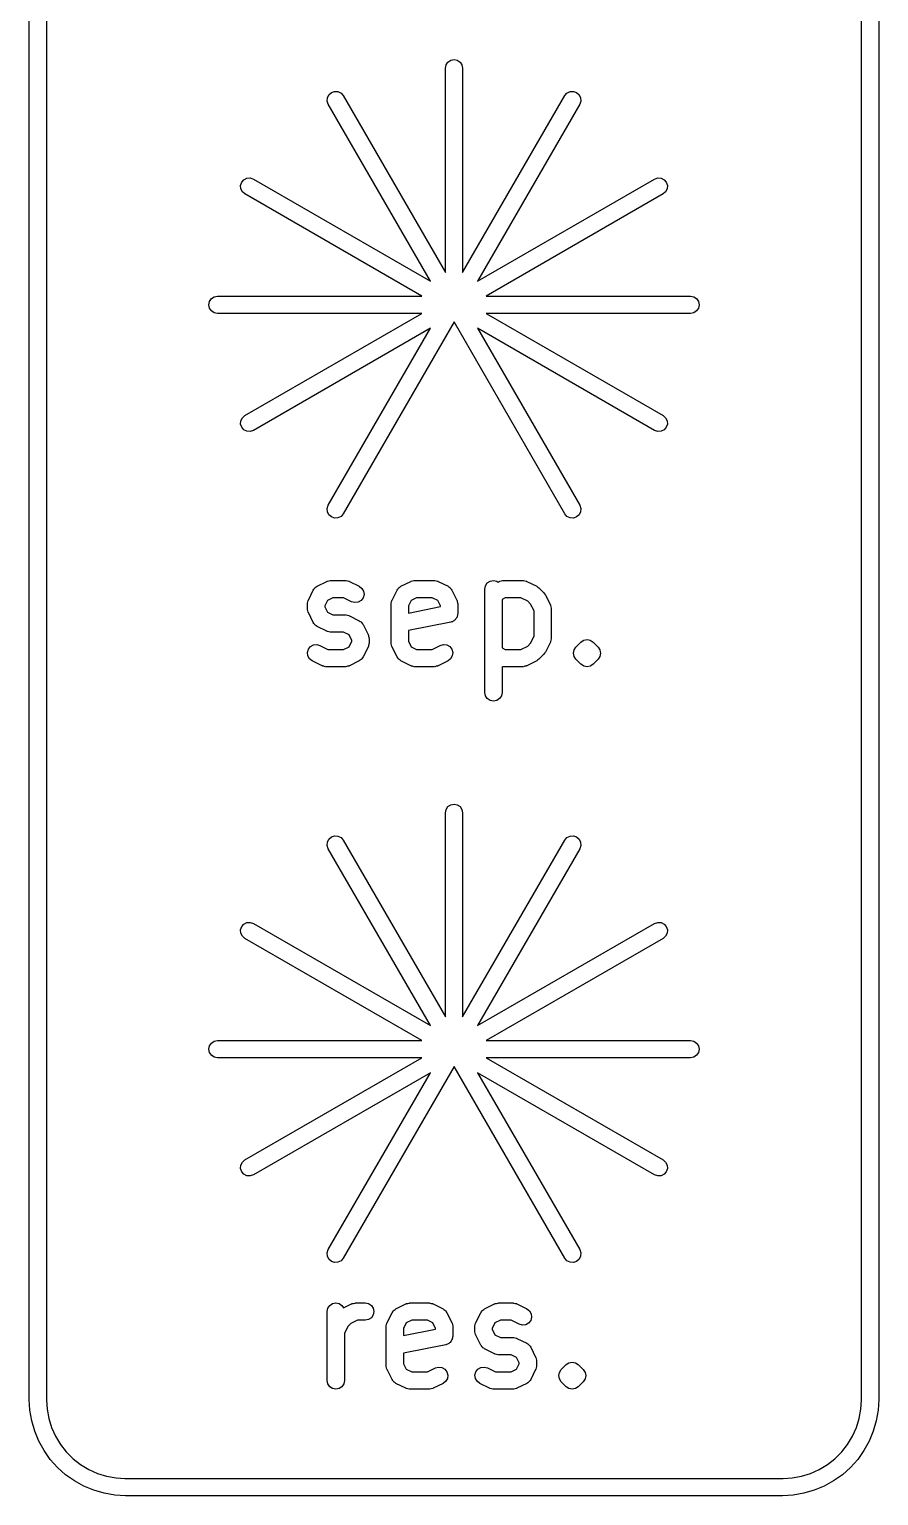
# Model space of a CAD drawing. Extents: x 78 to 213, y -137 to -49.
# Drawn here: x 78.49 to 103.12, y -129.79 to -87.26 of the extents above; entities that cross this region are included whole.
import ezdxf

# ---------------------------------------------------------------- set-up
doc = ezdxf.new("R2010")
doc.units = 0
doc.layers.add('BLACK', color=7, linetype='CONTINUOUS')

msp = doc.modelspace()

# ---------------------------------------------------------------- linework, layer by layer
at = {"layer": 'BLACK', "linetype": 'CONTINUOUS'}
for p, q in [((78.49, -127), (78.49, -66.04)), ((78.99, -66.04), (78.99, -127)), ((102.62, -127), (102.62, -66.04)), ((103.12, -66.04), (103.12, -127)), ((90.555, -88.392), (90.574, -88.2963)), ((90.555, -94.317), (90.555, -88.392)), ((90.574, -88.2963), (90.6282, -88.2152)), ((90.6282, -88.2152), (90.7093, -88.161)), ((90.7093, -88.161), (90.805, -88.142)), ((90.805, -88.142), (90.9007, -88.161)), ((90.9007, -88.161), (90.9818, -88.2152)), ((90.9818, -88.2152), (91.036, -88.2963)), ((91.036, -88.2963), (91.055, -88.392)), ((91.055, -88.392), (91.055, -94.317)), ((87.1281, -89.3434), (87.1345, -89.2461)), ((87.1345, -89.2461), (87.1777, -89.1586)), ((87.1777, -89.1586), (87.251, -89.0943)), ((87.251, -89.0943), (87.3434, -89.0629)), ((87.3434, -89.0629), (87.4407, -89.0693)), ((87.4407, -89.0693), (87.5282, -89.1125)), ((87.5282, -89.1125), (87.5925, -89.1858)), ((87.5925, -89.1858), (90.555, -94.317)), ((91.055, -94.317), (94.0175, -89.1858)), ((94.0175, -89.1858), (94.0818, -89.1125)), ((94.0818, -89.1125), (94.1693, -89.0693)), ((94.1693, -89.0693), (94.2666, -89.0629)), ((94.2666, -89.0629), (94.359, -89.0943)), ((94.359, -89.0943), (94.4323, -89.1586)), ((94.4323, -89.1586), (94.4755, -89.2461)), ((94.4755, -89.2461), (94.4819, -89.3434)), ((87.1595, -89.4358), (87.1281, -89.3434)), ((90.122, -94.567), (87.1595, -89.4358)), ((94.4505, -89.4358), (91.488, -94.567)), ((94.4819, -89.3434), (94.4505, -89.4358)), ((84.6179, -91.7884), (84.6493, -91.696)), ((84.6243, -91.8857), (84.6179, -91.7884)), ((84.6493, -91.696), (84.7136, -91.6227)), ((84.7136, -91.6227), (84.8011, -91.5795)), ((84.8011, -91.5795), (84.8984, -91.5731)), ((84.8984, -91.5731), (84.9908, -91.6045)), ((84.9908, -91.6045), (90.122, -94.567)), ((91.488, -94.567), (96.6192, -91.6045)), ((96.6192, -91.6045), (96.7116, -91.5731)), ((96.7116, -91.5731), (96.8089, -91.5795)), ((96.8089, -91.5795), (96.8964, -91.6227)), ((96.8964, -91.6227), (96.9607, -91.696)), ((96.9607, -91.696), (96.9921, -91.7884)), ((96.9921, -91.7884), (96.9857, -91.8857)), ((84.6675, -91.9732), (84.6243, -91.8857)), ((84.7408, -92.0375), (84.6675, -91.9732)), ((89.872, -95), (84.7408, -92.0375)), ((96.8692, -92.0375), (91.738, -95)), ((96.9425, -91.9732), (96.8692, -92.0375)), ((96.9857, -91.8857), (96.9425, -91.9732)), ((83.697, -95.25), (83.716, -95.1543)), ((83.716, -95.3457), (83.697, -95.25)), ((83.716, -95.1543), (83.7702, -95.0732)), ((83.7702, -95.0732), (83.8513, -95.019)), ((83.8513, -95.019), (83.947, -95)), ((83.947, -95), (89.872, -95)), ((91.738, -95), (97.663, -95)), ((97.663, -95), (97.7587, -95.019)), ((97.7587, -95.019), (97.8398, -95.0732)), ((97.8398, -95.0732), (97.894, -95.1543)), ((97.894, -95.1543), (97.913, -95.25)), ((97.913, -95.25), (97.894, -95.3457)), ((83.7702, -95.4268), (83.716, -95.3457)), ((83.8513, -95.481), (83.7702, -95.4268)), ((83.947, -95.5), (83.8513, -95.481)), ((89.872, -95.5), (83.947, -95.5)), ((84.7408, -98.4625), (89.872, -95.5)), ((97.663, -95.5), (91.738, -95.5)), ((91.738, -95.5), (96.8692, -98.4625)), ((97.7587, -95.481), (97.663, -95.5)), ((97.8398, -95.4268), (97.7587, -95.481)), ((97.894, -95.3457), (97.8398, -95.4268)), ((90.122, -95.933), (84.9908, -98.8955)), ((87.1595, -101.064), (90.122, -95.933)), ((90.805, -95.75), (87.5925, -101.314)), ((94.0175, -101.314), (90.805, -95.75)), ((96.6192, -98.8955), (91.488, -95.933)), ((91.488, -95.933), (94.4505, -101.064)), ((84.6179, -98.7116), (84.6243, -98.6143)), ((84.6243, -98.6143), (84.6675, -98.5268)), ((84.6675, -98.5268), (84.7408, -98.4625)), ((96.8692, -98.4625), (96.9425, -98.5268)), ((96.9425, -98.5268), (96.9857, -98.6143)), ((96.9857, -98.6143), (96.9921, -98.7116)), ((84.6493, -98.804), (84.6179, -98.7116)), ((84.7136, -98.8773), (84.6493, -98.804)), ((84.8011, -98.9205), (84.7136, -98.8773)), ((84.8984, -98.9269), (84.8011, -98.9205)), ((84.9908, -98.8955), (84.8984, -98.9269)), ((96.7116, -98.9269), (96.6192, -98.8955)), ((96.8089, -98.9205), (96.7116, -98.9269)), ((96.8964, -98.8773), (96.8089, -98.9205)), ((96.9607, -98.804), (96.8964, -98.8773)), ((96.9921, -98.7116), (96.9607, -98.804)), ((87.1281, -101.157), (87.1595, -101.064)), ((87.1345, -101.254), (87.1281, -101.157)), ((94.4505, -101.064), (94.4819, -101.157)), ((94.4819, -101.157), (94.4755, -101.254)), ((87.1777, -101.341), (87.1345, -101.254)), ((87.251, -101.406), (87.1777, -101.341)), ((87.3434, -101.437), (87.251, -101.406)), ((87.4407, -101.431), (87.3434, -101.437)), ((87.5282, -101.388), (87.4407, -101.431)), ((87.5925, -101.314), (87.5282, -101.388)), ((94.0818, -101.388), (94.0175, -101.314)), ((94.1693, -101.431), (94.0818, -101.388)), ((94.2666, -101.437), (94.1693, -101.431)), ((94.359, -101.406), (94.2666, -101.437)), ((94.4323, -101.341), (94.359, -101.406)), ((94.4755, -101.254), (94.4323, -101.341)), ((86.8361, -103.416), (87.1218, -103.274)), ((87.1218, -103.274), (87.1304, -103.271)), ((87.1304, -103.271), (87.1379, -103.266)), ((87.1379, -103.266), (87.1772, -103.258)), ((87.1772, -103.258), (87.2158, -103.248)), ((87.2158, -103.248), (87.2248, -103.249)), ((87.2248, -103.249), (87.2336, -103.247)), ((87.2336, -103.247), (87.6621, -103.247)), ((87.6621, -103.247), (87.671, -103.249)), ((87.671, -103.249), (87.6799, -103.248)), ((87.6799, -103.248), (87.7185, -103.258)), ((87.7185, -103.258), (87.7578, -103.266)), ((87.7578, -103.266), (87.7653, -103.271)), ((87.7653, -103.271), (87.7739, -103.274)), ((87.7739, -103.274), (88.0597, -103.416)), ((89.2646, -103.416), (89.5503, -103.274)), ((89.5503, -103.274), (89.559, -103.271)), ((89.559, -103.271), (89.5665, -103.266)), ((89.5665, -103.266), (89.6058, -103.258)), ((89.6058, -103.258), (89.6444, -103.248)), ((89.6444, -103.248), (89.6533, -103.249)), ((89.6533, -103.249), (89.6621, -103.247)), ((89.6621, -103.247), (90.2336, -103.247)), ((90.2336, -103.247), (90.2424, -103.249)), ((90.2424, -103.249), (90.2513, -103.248)), ((90.2513, -103.248), (90.2899, -103.258)), ((90.2899, -103.258), (90.3292, -103.266)), ((90.3292, -103.266), (90.3367, -103.271)), ((90.3367, -103.271), (90.3454, -103.274)), ((90.3454, -103.274), (90.6311, -103.416)), ((91.7169, -103.401), (91.7711, -103.32)), ((91.7711, -103.32), (91.8522, -103.266)), ((91.8522, -103.266), (91.9479, -103.247)), ((91.9479, -103.247), (92.0435, -103.266)), ((92.0435, -103.266), (92.0833, -103.293)), ((92.0833, -103.293), (92.1218, -103.274)), ((92.1218, -103.274), (92.1304, -103.271)), ((92.1304, -103.271), (92.1379, -103.266)), ((92.1379, -103.266), (92.1772, -103.258)), ((92.1772, -103.258), (92.2158, -103.248)), ((92.2158, -103.248), (92.2248, -103.249)), ((92.2248, -103.249), (92.2336, -103.247)), ((92.2336, -103.247), (92.805, -103.247)), ((92.805, -103.247), (92.8138, -103.249)), ((92.8138, -103.249), (92.8227, -103.248)), ((92.8227, -103.248), (92.8614, -103.258)), ((92.8614, -103.258), (92.9007, -103.266)), ((92.9007, -103.266), (92.9081, -103.271)), ((92.9081, -103.271), (92.9168, -103.274)), ((92.9168, -103.274), (93.2025, -103.416)), ((86.5814, -103.814), (86.7242, -103.528)), ((86.7242, -103.528), (86.7435, -103.503)), ((86.7435, -103.503), (86.759, -103.476)), ((86.759, -103.476), (86.7731, -103.465)), ((86.7731, -103.465), (86.7841, -103.451)), ((86.7841, -103.451), (86.8113, -103.436)), ((86.8113, -103.436), (86.8361, -103.416)), ((87.2926, -103.747), (87.1342, -103.826)), ((87.6031, -103.747), (87.2926, -103.747)), ((87.8361, -103.864), (87.6031, -103.747)), ((88.0597, -103.416), (88.1367, -103.476)), ((88.1715, -103.752), (88.1117, -103.829)), ((88.1367, -103.476), (88.185, -103.561)), ((88.1972, -103.658), (88.1715, -103.752)), ((88.185, -103.561), (88.1972, -103.658)), ((89.01, -103.814), (89.1528, -103.528)), ((89.1528, -103.528), (89.172, -103.503)), ((89.172, -103.503), (89.1876, -103.476)), ((89.1876, -103.476), (89.2017, -103.465)), ((89.2017, -103.465), (89.2126, -103.451)), ((89.2126, -103.451), (89.2399, -103.436)), ((89.2399, -103.436), (89.2646, -103.416)), ((89.7212, -103.747), (89.5628, -103.826)), ((90.1746, -103.747), (89.7212, -103.747)), ((90.3329, -103.826), (90.1746, -103.747)), ((90.6311, -103.416), (90.6559, -103.436)), ((90.6559, -103.436), (90.6831, -103.451)), ((90.6831, -103.451), (90.694, -103.465)), ((90.694, -103.465), (90.7081, -103.476)), ((90.7081, -103.476), (90.7237, -103.503)), ((90.7237, -103.503), (90.7429, -103.528)), ((90.7429, -103.528), (90.8857, -103.814)), ((91.6979, -103.497), (91.7169, -103.401)), ((91.6979, -106.497), (91.6979, -103.497)), ((92.2926, -103.747), (92.1979, -103.795)), ((92.746, -103.747), (92.2926, -103.747)), ((92.9426, -103.845), (92.746, -103.747)), ((93.2025, -103.416), (93.2342, -103.441)), ((93.2342, -103.441), (93.2675, -103.463)), ((93.2675, -103.463), (93.4103, -103.606)), ((93.4103, -103.606), (93.4326, -103.639)), ((93.4326, -103.639), (93.4572, -103.671)), ((93.4572, -103.671), (93.6, -103.957)), ((86.555, -103.926), (86.5568, -103.917)), ((86.555, -104.069), (86.555, -103.926)), ((86.5568, -104.077), (86.555, -104.069)), ((86.5556, -103.908), (86.5662, -103.869)), ((86.5568, -103.917), (86.5556, -103.908)), ((86.5556, -104.086), (86.5568, -104.077)), ((86.5662, -104.125), (86.5556, -104.086)), ((86.5662, -103.869), (86.574, -103.83)), ((86.574, -104.164), (86.5662, -104.125)), ((86.574, -103.83), (86.579, -103.823)), ((86.579, -104.172), (86.574, -104.164)), ((86.579, -103.823), (86.5814, -103.814)), ((86.5814, -104.18), (86.579, -104.172)), ((86.7242, -104.466), (86.5814, -104.18)), ((87.1342, -103.826), (87.055, -103.985)), ((87.055, -103.985), (87.055, -104.01)), ((87.055, -104.01), (87.1342, -104.168)), ((87.1342, -104.168), (87.2926, -104.247)), ((87.9301, -103.889), (87.8361, -103.864)), ((88.0269, -103.877), (87.9301, -103.889)), ((88.1117, -103.829), (88.0269, -103.877)), ((88.9836, -103.926), (88.9853, -103.917)), ((88.9836, -105.069), (88.9836, -103.926)), ((88.9842, -103.908), (88.9948, -103.869)), ((88.9853, -103.917), (88.9842, -103.908)), ((88.9948, -103.869), (89.0026, -103.83)), ((89.0026, -103.83), (89.0076, -103.823)), ((89.0076, -103.823), (89.01, -103.814)), ((89.5628, -103.826), (89.4836, -103.985)), ((89.4836, -103.985), (89.4836, -104.192)), ((89.4836, -104.192), (90.4121, -104.006)), ((90.4121, -103.985), (90.3329, -103.826)), ((90.4121, -104.006), (90.4121, -103.985)), ((90.8857, -103.814), (90.8881, -103.823)), ((90.8881, -103.823), (90.8931, -103.83)), ((90.8931, -103.83), (90.9009, -103.869)), ((90.9009, -103.869), (90.9115, -103.908)), ((90.9115, -103.908), (90.9104, -103.917)), ((90.9104, -103.917), (90.9121, -103.926)), ((90.9121, -103.926), (90.9121, -104.211)), ((92.1979, -103.795), (92.1979, -105.2)), ((93.0281, -103.931), (92.9426, -103.845)), ((93.1264, -104.128), (93.0281, -103.931)), ((93.1264, -104.867), (93.1264, -104.128)), ((93.6, -103.957), (93.6024, -103.965)), ((93.6024, -103.965), (93.6074, -103.973)), ((93.6074, -103.973), (93.6152, -104.012)), ((93.6152, -104.012), (93.6258, -104.051)), ((93.6258, -104.051), (93.6247, -104.06)), ((93.6247, -104.06), (93.6264, -104.069)), ((93.6264, -104.069), (93.6264, -104.926)), ((86.7435, -104.491), (86.7242, -104.466)), ((86.759, -104.518), (86.7435, -104.491)), ((86.7731, -104.529), (86.759, -104.518)), ((86.7841, -104.543), (86.7731, -104.529)), ((86.8113, -104.559), (86.7841, -104.543)), ((86.8361, -104.578), (86.8113, -104.559)), ((87.1218, -104.721), (86.8361, -104.578)), ((87.2926, -104.247), (87.6621, -104.247)), ((87.6621, -104.247), (87.671, -104.249)), ((87.671, -104.249), (87.6799, -104.248)), ((87.6799, -104.248), (87.7185, -104.258)), ((87.7185, -104.258), (87.7578, -104.266)), ((87.7578, -104.266), (87.7653, -104.271)), ((87.7653, -104.271), (87.7739, -104.274)), ((87.7739, -104.274), (88.0597, -104.416)), ((88.0597, -104.416), (88.0844, -104.436)), ((88.0844, -104.436), (88.1117, -104.451)), ((88.1117, -104.451), (88.1226, -104.465)), ((88.1226, -104.465), (88.1367, -104.476)), ((88.1367, -104.476), (88.1522, -104.503)), ((88.1522, -104.503), (88.1715, -104.528)), ((88.1715, -104.528), (88.3143, -104.814)), ((90.7112, -104.457), (89.4836, -104.702)), ((90.7338, -104.447), (90.7112, -104.457)), ((90.7578, -104.442), (90.7338, -104.447)), ((90.7784, -104.429), (90.7578, -104.442)), ((90.8013, -104.419), (90.7784, -104.429)), ((90.8186, -104.402), (90.8013, -104.419)), ((90.8389, -104.388), (90.8186, -104.402)), ((90.8527, -104.368), (90.8389, -104.388)), ((90.8702, -104.35), (90.8527, -104.368)), ((90.8795, -104.327), (90.8702, -104.35)), ((90.8931, -104.307), (90.8795, -104.327)), ((90.8979, -104.283), (90.8931, -104.307)), ((90.9074, -104.26), (90.8979, -104.283)), ((90.9121, -104.211), (90.9074, -104.235)), ((90.9074, -104.235), (90.9074, -104.26)), ((87.1304, -104.723), (87.1218, -104.721)), ((87.1379, -104.728), (87.1304, -104.723)), ((87.1772, -104.736), (87.1379, -104.728)), ((87.2158, -104.747), (87.1772, -104.736)), ((87.2248, -104.745), (87.2158, -104.747)), ((87.2336, -104.747), (87.2248, -104.745)), ((87.6031, -104.747), (87.2336, -104.747)), ((87.7615, -104.826), (87.6031, -104.747)), ((87.8407, -104.985), (87.7615, -104.826)), ((87.7615, -105.168), (87.8407, -105.01)), ((87.8407, -105.01), (87.8407, -104.985)), ((88.3143, -104.814), (88.3167, -104.823)), ((88.3167, -104.823), (88.3217, -104.83)), ((88.3217, -104.83), (88.3295, -104.869)), ((88.3295, -104.869), (88.3401, -104.908)), ((88.3401, -104.908), (88.339, -104.917)), ((88.339, -104.917), (88.3407, -104.926)), ((88.3407, -104.926), (88.3407, -105.069)), ((89.4836, -104.702), (89.4836, -105.01)), ((89.4836, -105.01), (89.5628, -105.168)), ((93.0281, -105.063), (93.1264, -104.867)), ((93.6, -105.038), (93.4572, -105.323)), ((93.6024, -105.029), (93.6, -105.038)), ((93.6074, -105.021), (93.6024, -105.029)), ((93.6152, -104.982), (93.6074, -105.021)), ((93.6258, -104.943), (93.6152, -104.982)), ((93.6264, -104.926), (93.6247, -104.935)), ((93.6247, -104.935), (93.6258, -104.943)), ((94.3425, -105.178), (94.4854, -105.035)), ((94.4854, -105.035), (94.5529, -104.99)), ((94.4854, -105.035), (94.4854, -105.035)), ((94.5529, -104.99), (94.5665, -104.98)), ((94.5665, -104.98), (94.6621, -104.961)), ((94.6621, -104.961), (94.6621, -104.961)), ((94.6621, -104.961), (94.7578, -104.98)), ((94.7578, -104.98), (94.8389, -105.035)), ((94.8389, -105.035), (94.8389, -105.035)), ((94.8389, -105.035), (94.9818, -105.178)), ((86.5556, -105.337), (86.5814, -105.242)), ((86.5678, -105.433), (86.5556, -105.337)), ((86.6161, -105.518), (86.5678, -105.433)), ((86.5814, -105.242), (86.6412, -105.165)), ((86.6412, -105.165), (86.7259, -105.117)), ((86.7259, -105.117), (86.8227, -105.105)), ((86.8227, -105.105), (86.9168, -105.131)), ((86.9168, -105.131), (87.1497, -105.247)), ((87.1497, -105.247), (87.6031, -105.247)), ((87.6031, -105.247), (87.7615, -105.168)), ((88.1715, -105.466), (88.1522, -105.491)), ((88.3143, -105.18), (88.1715, -105.466)), ((88.3167, -105.172), (88.3143, -105.18)), ((88.3217, -105.164), (88.3167, -105.172)), ((88.3295, -105.125), (88.3217, -105.164)), ((88.3401, -105.086), (88.3295, -105.125)), ((88.3407, -105.069), (88.339, -105.077)), ((88.339, -105.077), (88.3401, -105.086)), ((88.9853, -105.077), (88.9836, -105.069)), ((88.9842, -105.086), (88.9853, -105.077)), ((88.9948, -105.125), (88.9842, -105.086)), ((89.0026, -105.164), (88.9948, -105.125)), ((89.0076, -105.172), (89.0026, -105.164)), ((89.01, -105.18), (89.0076, -105.172)), ((89.1528, -105.466), (89.01, -105.18)), ((89.172, -105.491), (89.1528, -105.466)), ((89.5628, -105.168), (89.7212, -105.247)), ((89.7212, -105.247), (90.1746, -105.247)), ((90.1746, -105.247), (90.4075, -105.131)), ((90.4075, -105.131), (90.5016, -105.105)), ((90.5016, -105.105), (90.5983, -105.117)), ((90.5983, -105.117), (90.6831, -105.165)), ((90.6831, -105.165), (90.7429, -105.242)), ((90.7565, -105.433), (90.7081, -105.518)), ((90.7429, -105.242), (90.7687, -105.337)), ((90.7687, -105.337), (90.7565, -105.433)), ((92.1979, -105.2), (92.2926, -105.247)), ((92.2926, -105.247), (92.746, -105.247)), ((92.746, -105.247), (92.9426, -105.149)), ((92.9426, -105.149), (93.0281, -105.063)), ((93.4103, -105.388), (93.2675, -105.531)), ((93.4326, -105.355), (93.4103, -105.388)), ((93.4572, -105.323), (93.4326, -105.355)), ((94.2693, -105.354), (94.2883, -105.259)), ((94.2883, -105.45), (94.2693, -105.354)), ((94.2883, -105.259), (94.3425, -105.178)), ((94.3425, -105.531), (94.2883, -105.45)), ((94.9818, -105.178), (95.036, -105.259)), ((95.036, -105.45), (94.9818, -105.531)), ((95.036, -105.259), (95.0479, -105.319)), ((95.055, -105.354), (95.036, -105.45)), ((95.0479, -105.319), (95.055, -105.354)), ((86.6932, -105.578), (86.6161, -105.518)), ((86.9789, -105.721), (86.6932, -105.578)), ((86.9876, -105.723), (86.9789, -105.721)), ((86.995, -105.728), (86.9876, -105.723)), ((87.0343, -105.736), (86.995, -105.728)), ((87.073, -105.747), (87.0343, -105.736)), ((87.0819, -105.745), (87.073, -105.747)), ((87.0907, -105.747), (87.0819, -105.745)), ((87.6621, -105.747), (87.0907, -105.747)), ((87.671, -105.745), (87.6621, -105.747)), ((87.6799, -105.747), (87.671, -105.745)), ((87.7185, -105.736), (87.6799, -105.747)), ((87.7578, -105.728), (87.7185, -105.736)), ((87.7653, -105.723), (87.7578, -105.728)), ((87.7739, -105.721), (87.7653, -105.723)), ((88.0597, -105.578), (87.7739, -105.721)), ((88.0844, -105.559), (88.0597, -105.578)), ((88.1117, -105.543), (88.0844, -105.559)), ((88.1226, -105.529), (88.1117, -105.543)), ((88.1367, -105.518), (88.1226, -105.529)), ((88.1522, -105.491), (88.1367, -105.518)), ((89.1876, -105.518), (89.172, -105.491)), ((89.2017, -105.529), (89.1876, -105.518)), ((89.2126, -105.543), (89.2017, -105.529)), ((89.2399, -105.559), (89.2126, -105.543)), ((89.2646, -105.578), (89.2399, -105.559)), ((89.5503, -105.721), (89.2646, -105.578)), ((89.559, -105.723), (89.5503, -105.721)), ((89.5665, -105.728), (89.559, -105.723)), ((89.6058, -105.736), (89.5665, -105.728)), ((89.6444, -105.747), (89.6058, -105.736)), ((89.6533, -105.745), (89.6444, -105.747)), ((89.6621, -105.747), (89.6533, -105.745)), ((90.2336, -105.747), (89.6621, -105.747)), ((90.2424, -105.745), (90.2336, -105.747)), ((90.2513, -105.747), (90.2424, -105.745)), ((90.2899, -105.736), (90.2513, -105.747)), ((90.3292, -105.728), (90.2899, -105.736)), ((90.3367, -105.723), (90.3292, -105.728)), ((90.3454, -105.721), (90.3367, -105.723)), ((90.6311, -105.578), (90.3454, -105.721)), ((90.7081, -105.518), (90.6311, -105.578)), ((92.2158, -105.747), (92.1979, -105.742)), ((92.1979, -105.742), (92.1979, -106.497)), ((92.2248, -105.745), (92.2158, -105.747)), ((92.2336, -105.747), (92.2248, -105.745)), ((92.805, -105.747), (92.2336, -105.747)), ((92.8138, -105.745), (92.805, -105.747)), ((92.8227, -105.747), (92.8138, -105.745)), ((92.8614, -105.736), (92.8227, -105.747)), ((92.9007, -105.728), (92.8614, -105.736)), ((92.9081, -105.723), (92.9007, -105.728)), ((92.9168, -105.721), (92.9081, -105.723)), ((93.2025, -105.578), (92.9168, -105.721)), ((93.2342, -105.553), (93.2025, -105.578)), ((93.2675, -105.531), (93.2342, -105.553)), ((94.4854, -105.674), (94.3425, -105.531)), ((94.534, -105.706), (94.4854, -105.674)), ((94.4854, -105.674), (94.4854, -105.674)), ((94.5665, -105.728), (94.534, -105.706)), ((94.6621, -105.747), (94.5665, -105.728)), ((94.7578, -105.728), (94.6621, -105.747)), ((94.6621, -105.747), (94.6621, -105.747)), ((94.7688, -105.721), (94.7578, -105.728)), ((94.8389, -105.674), (94.7688, -105.721)), ((94.9818, -105.531), (94.8389, -105.674)), ((94.8389, -105.674), (94.8389, -105.674)), ((91.7169, -106.593), (91.6979, -106.497)), ((91.7711, -106.674), (91.7169, -106.593)), ((91.8522, -106.728), (91.7711, -106.674)), ((91.9479, -106.747), (91.8522, -106.728)), ((92.0435, -106.728), (91.9479, -106.747)), ((92.1246, -106.674), (92.0435, -106.728)), ((92.1788, -106.593), (92.1246, -106.674)), ((92.1979, -106.497), (92.1788, -106.593)), ((90.555, -109.982), (90.574, -109.886)), ((90.555, -115.907), (90.555, -109.982)), ((90.574, -109.886), (90.6282, -109.805)), ((90.6282, -109.805), (90.7093, -109.751)), ((90.7093, -109.751), (90.805, -109.732)), ((90.805, -109.732), (90.9007, -109.751)), ((90.9007, -109.751), (90.9818, -109.805)), ((90.9818, -109.805), (91.036, -109.886)), ((91.036, -109.886), (91.055, -109.982)), ((91.055, -109.982), (91.055, -115.907)), ((87.1281, -110.933), (87.1345, -110.836)), ((87.1595, -111.026), (87.1281, -110.933)), ((87.1345, -110.836), (87.1777, -110.749)), ((87.1777, -110.749), (87.251, -110.684)), ((87.251, -110.684), (87.3434, -110.653)), ((87.3434, -110.653), (87.4407, -110.659)), ((87.4407, -110.659), (87.5282, -110.702)), ((87.5282, -110.702), (87.5925, -110.776)), ((87.5925, -110.776), (90.555, -115.907)), ((91.055, -115.907), (94.0175, -110.776)), ((94.0175, -110.776), (94.0818, -110.702)), ((94.0818, -110.702), (94.1693, -110.659)), ((94.1693, -110.659), (94.2666, -110.653)), ((94.2666, -110.653), (94.359, -110.684)), ((94.359, -110.684), (94.4323, -110.749)), ((94.4323, -110.749), (94.4755, -110.836)), ((94.4819, -110.933), (94.4505, -111.026)), ((94.4755, -110.836), (94.4819, -110.933)), ((90.122, -116.157), (87.1595, -111.026)), ((94.4505, -111.026), (91.488, -116.157)), ((84.6179, -113.378), (84.6493, -113.286)), ((84.6243, -113.476), (84.6179, -113.378)), ((84.6675, -113.563), (84.6243, -113.476)), ((84.6493, -113.286), (84.7136, -113.213)), ((84.7136, -113.213), (84.8011, -113.17)), ((84.8011, -113.17), (84.8984, -113.163)), ((84.8984, -113.163), (84.9908, -113.194)), ((84.9908, -113.194), (90.122, -116.157)), ((91.488, -116.157), (96.6192, -113.194)), ((96.6192, -113.194), (96.7116, -113.163)), ((96.7116, -113.163), (96.8089, -113.17)), ((96.8089, -113.17), (96.8964, -113.213)), ((96.8964, -113.213), (96.9607, -113.286)), ((96.9857, -113.476), (96.9425, -113.563)), ((96.9607, -113.286), (96.9921, -113.378)), ((96.9921, -113.378), (96.9857, -113.476)), ((84.7408, -113.628), (84.6675, -113.563)), ((89.872, -116.59), (84.7408, -113.628)), ((96.8692, -113.628), (91.738, -116.59)), ((96.9425, -113.563), (96.8692, -113.628)), ((83.697, -116.84), (83.716, -116.744)), ((83.716, -116.936), (83.697, -116.84)), ((83.716, -116.744), (83.7702, -116.663)), ((83.7702, -117.017), (83.716, -116.936)), ((83.7702, -116.663), (83.8513, -116.609)), ((83.8513, -116.609), (83.947, -116.59)), ((83.947, -116.59), (89.872, -116.59)), ((91.738, -116.59), (97.663, -116.59)), ((97.663, -116.59), (97.7587, -116.609)), ((97.7587, -116.609), (97.8398, -116.663)), ((97.8398, -116.663), (97.894, -116.744)), ((97.894, -116.936), (97.8398, -117.017)), ((97.894, -116.744), (97.913, -116.84)), ((97.913, -116.84), (97.894, -116.936)), ((83.8513, -117.071), (83.7702, -117.017)), ((83.947, -117.09), (83.8513, -117.071)), ((89.872, -117.09), (83.947, -117.09)), ((84.7408, -120.052), (89.872, -117.09)), ((90.805, -117.34), (87.5925, -122.904)), ((94.0175, -122.904), (90.805, -117.34)), ((97.663, -117.09), (91.738, -117.09)), ((91.738, -117.09), (96.8692, -120.052)), ((97.7587, -117.071), (97.663, -117.09)), ((97.8398, -117.017), (97.7587, -117.071)), ((90.122, -117.523), (84.9908, -120.486)), ((87.1595, -122.654), (90.122, -117.523)), ((96.6192, -120.486), (91.488, -117.523)), ((91.488, -117.523), (94.4505, -122.654)), ((84.6179, -120.302), (84.6243, -120.204)), ((84.6493, -120.394), (84.6179, -120.302)), ((84.6243, -120.204), (84.6675, -120.117)), ((84.6675, -120.117), (84.7408, -120.052)), ((96.8692, -120.052), (96.9425, -120.117)), ((96.9425, -120.117), (96.9857, -120.204)), ((96.9921, -120.302), (96.9607, -120.394)), ((96.9857, -120.204), (96.9921, -120.302)), ((84.7136, -120.467), (84.6493, -120.394)), ((84.8011, -120.51), (84.7136, -120.467)), ((84.8984, -120.517), (84.8011, -120.51)), ((84.9908, -120.486), (84.8984, -120.517)), ((96.7116, -120.517), (96.6192, -120.486)), ((96.8089, -120.51), (96.7116, -120.517)), ((96.8964, -120.467), (96.8089, -120.51)), ((96.9607, -120.394), (96.8964, -120.467)), ((87.1281, -122.747), (87.1595, -122.654)), ((87.1345, -122.844), (87.1281, -122.747)), ((87.1777, -122.931), (87.1345, -122.844)), ((87.5925, -122.904), (87.5282, -122.978)), ((94.0818, -122.978), (94.0175, -122.904)), ((94.4755, -122.844), (94.4323, -122.931)), ((94.4505, -122.654), (94.4819, -122.747)), ((94.4819, -122.747), (94.4755, -122.844)), ((87.251, -122.996), (87.1777, -122.931)), ((87.3434, -123.027), (87.251, -122.996)), ((87.4407, -123.021), (87.3434, -123.027)), ((87.5282, -122.978), (87.4407, -123.021)), ((94.1693, -123.021), (94.0818, -122.978)), ((94.2666, -123.027), (94.1693, -123.021)), ((94.359, -122.996), (94.2666, -123.027)), ((94.4323, -122.931), (94.359, -122.996)), ((87.1264, -124.452), (87.1455, -124.356)), ((87.1264, -126.452), (87.1264, -124.452)), ((87.1455, -124.356), (87.1997, -124.275)), ((87.1997, -124.275), (87.2808, -124.221)), ((87.2808, -124.221), (87.3764, -124.202)), ((87.3764, -124.202), (87.4721, -124.221)), ((87.4721, -124.221), (87.5532, -124.275)), ((87.5532, -124.275), (87.6006, -124.346)), ((87.6006, -124.346), (87.8361, -124.229)), ((87.8361, -124.229), (87.8447, -124.226)), ((87.8447, -124.226), (87.8522, -124.221)), ((87.8522, -124.221), (87.8915, -124.213)), ((87.8915, -124.213), (87.9301, -124.203)), ((87.9301, -124.203), (87.939, -124.204)), ((87.939, -124.204), (87.9479, -124.202)), ((87.9479, -124.202), (88.2336, -124.202)), ((88.2336, -124.202), (88.3292, -124.221)), ((88.3292, -124.221), (88.4103, -124.275)), ((88.4103, -124.275), (88.4645, -124.356)), ((88.4645, -124.548), (88.4103, -124.629)), ((88.4645, -124.356), (88.4836, -124.452)), ((88.4836, -124.452), (88.4645, -124.548)), ((88.8671, -124.769), (89.01, -124.483)), ((89.01, -124.483), (89.0292, -124.458)), ((89.0292, -124.458), (89.0447, -124.431)), ((89.0447, -124.431), (89.0588, -124.42)), ((89.0588, -124.42), (89.0698, -124.406)), ((89.0698, -124.406), (89.097, -124.391)), ((89.097, -124.391), (89.1218, -124.371)), ((89.1218, -124.371), (89.4075, -124.229)), ((89.4075, -124.229), (89.4161, -124.226)), ((89.4161, -124.226), (89.4236, -124.221)), ((89.4236, -124.221), (89.4629, -124.213)), ((89.4629, -124.213), (89.5016, -124.203)), ((89.5016, -124.203), (89.5105, -124.204)), ((89.5105, -124.204), (89.5193, -124.202)), ((89.5193, -124.202), (90.0907, -124.202)), ((90.0907, -124.202), (90.0995, -124.204)), ((90.0995, -124.204), (90.1084, -124.203)), ((90.1084, -124.203), (90.1471, -124.213)), ((90.1471, -124.213), (90.1864, -124.221)), ((90.1864, -124.221), (90.1939, -124.226)), ((90.1939, -124.226), (90.2025, -124.229)), ((90.2025, -124.229), (90.4882, -124.371)), ((90.4882, -124.371), (90.513, -124.391)), ((90.513, -124.391), (90.5402, -124.406)), ((90.5402, -124.406), (90.5512, -124.42)), ((90.5512, -124.42), (90.5653, -124.431)), ((90.5653, -124.431), (90.5808, -124.458)), ((90.5808, -124.458), (90.6, -124.483)), ((90.6, -124.483), (90.7429, -124.769)), ((91.4385, -124.769), (91.5814, -124.483)), ((91.5814, -124.483), (91.6006, -124.458)), ((91.6006, -124.458), (91.6161, -124.431)), ((91.6161, -124.431), (91.6302, -124.42)), ((91.6302, -124.42), (91.6412, -124.406)), ((91.6412, -124.406), (91.6684, -124.391)), ((91.6684, -124.391), (91.6932, -124.371)), ((91.6932, -124.371), (91.9789, -124.229)), ((91.9789, -124.229), (91.9876, -124.226)), ((91.9876, -124.226), (91.995, -124.221)), ((91.995, -124.221), (92.0343, -124.213)), ((92.0343, -124.213), (92.073, -124.203)), ((92.073, -124.203), (92.0819, -124.204)), ((92.0819, -124.204), (92.0907, -124.202)), ((92.0907, -124.202), (92.5193, -124.202)), ((92.5193, -124.202), (92.5281, -124.204)), ((92.5281, -124.204), (92.537, -124.203)), ((92.537, -124.203), (92.5757, -124.213)), ((92.5757, -124.213), (92.615, -124.221)), ((92.615, -124.221), (92.6224, -124.226)), ((92.6224, -124.226), (92.6311, -124.229)), ((92.6311, -124.229), (92.9168, -124.371)), ((92.9168, -124.371), (92.9939, -124.431)), ((92.9939, -124.431), (93.0422, -124.516)), ((93.0422, -124.516), (93.0544, -124.613)), ((87.7247, -124.886), (87.6264, -125.083)), ((87.8102, -124.8), (87.7247, -124.886)), ((88.0069, -124.702), (87.8102, -124.8)), ((88.2336, -124.702), (88.0069, -124.702)), ((88.3292, -124.683), (88.2336, -124.702)), ((88.4103, -124.629), (88.3292, -124.683)), ((88.8407, -124.881), (88.8425, -124.872)), ((88.8407, -126.024), (88.8407, -124.881)), ((88.8413, -124.863), (88.8519, -124.824)), ((88.8425, -124.872), (88.8413, -124.863)), ((88.8519, -124.824), (88.8597, -124.785)), ((88.8597, -124.785), (88.8647, -124.778)), ((88.8647, -124.778), (88.8671, -124.769)), ((89.4199, -124.781), (89.3407, -124.94)), ((89.3407, -124.94), (89.3407, -125.147)), ((89.3407, -125.147), (90.2693, -124.961)), ((89.5783, -124.702), (89.4199, -124.781)), ((90.0317, -124.702), (89.5783, -124.702)), ((90.1901, -124.781), (90.0317, -124.702)), ((90.2693, -124.94), (90.1901, -124.781)), ((90.2693, -124.961), (90.2693, -124.94)), ((90.7429, -124.769), (90.7453, -124.778)), ((90.7453, -124.778), (90.7503, -124.785)), ((90.7503, -124.785), (90.7581, -124.824)), ((90.7581, -124.824), (90.7687, -124.863)), ((90.7687, -124.863), (90.7675, -124.872)), ((90.7675, -124.872), (90.7693, -124.881)), ((90.7693, -124.881), (90.7693, -125.166)), ((91.4121, -124.881), (91.4139, -124.872)), ((91.4121, -125.024), (91.4121, -124.881)), ((91.4139, -125.032), (91.4121, -125.024)), ((91.4128, -124.863), (91.4234, -124.824)), ((91.4139, -124.872), (91.4128, -124.863)), ((91.4234, -124.824), (91.4312, -124.785)), ((91.4312, -124.785), (91.4362, -124.778)), ((91.4362, -124.778), (91.4385, -124.769)), ((91.9913, -124.781), (91.9121, -124.94)), ((91.9121, -124.94), (91.9121, -124.965)), ((91.9121, -124.965), (91.9913, -125.123)), ((92.1497, -124.702), (91.9913, -124.781)), ((92.4603, -124.702), (92.1497, -124.702)), ((92.6932, -124.819), (92.4603, -124.702)), ((92.7873, -124.844), (92.6932, -124.819)), ((92.8841, -124.832), (92.7873, -124.844)), ((92.9688, -124.784), (92.8841, -124.832)), ((93.0286, -124.707), (92.9688, -124.784)), ((93.0544, -124.613), (93.0286, -124.707)), ((87.6264, -125.083), (87.6264, -126.452)), ((90.5683, -125.412), (89.3407, -125.657)), ((90.5909, -125.402), (90.5683, -125.412)), ((90.615, -125.397), (90.5909, -125.402)), ((90.6355, -125.384), (90.615, -125.397)), ((90.6584, -125.374), (90.6355, -125.384)), ((90.6757, -125.357), (90.6584, -125.374)), ((90.6961, -125.343), (90.6757, -125.357)), ((90.7098, -125.323), (90.6961, -125.343)), ((90.7273, -125.305), (90.7098, -125.323)), ((90.7366, -125.282), (90.7273, -125.305)), ((90.7503, -125.262), (90.7366, -125.282)), ((90.7551, -125.238), (90.7503, -125.262)), ((90.7645, -125.215), (90.7551, -125.238)), ((90.7693, -125.166), (90.7645, -125.19)), ((90.7645, -125.19), (90.7645, -125.215)), ((91.4128, -125.041), (91.4139, -125.032)), ((91.4234, -125.08), (91.4128, -125.041)), ((91.4312, -125.119), (91.4234, -125.08)), ((91.4362, -125.127), (91.4312, -125.119)), ((91.4385, -125.135), (91.4362, -125.127)), ((91.5814, -125.421), (91.4385, -125.135)), ((91.6006, -125.446), (91.5814, -125.421)), ((91.6161, -125.473), (91.6006, -125.446)), ((91.9913, -125.123), (92.1497, -125.202)), ((92.1497, -125.202), (92.5193, -125.202)), ((92.5193, -125.202), (92.5281, -125.204)), ((92.5281, -125.204), (92.537, -125.203)), ((92.537, -125.203), (92.5757, -125.213)), ((92.5757, -125.213), (92.615, -125.221)), ((92.615, -125.221), (92.6224, -125.226)), ((92.6224, -125.226), (92.6311, -125.229)), ((92.6311, -125.229), (92.9168, -125.371)), ((92.9168, -125.371), (92.9416, -125.391)), ((92.9416, -125.391), (92.9688, -125.406)), ((92.9688, -125.406), (92.9798, -125.42)), ((92.9798, -125.42), (92.9939, -125.431)), ((92.9939, -125.431), (93.0094, -125.458)), ((89.3407, -125.657), (89.3407, -125.965)), ((91.6302, -125.484), (91.6161, -125.473)), ((91.6412, -125.498), (91.6302, -125.484)), ((91.6684, -125.514), (91.6412, -125.498)), ((91.6932, -125.533), (91.6684, -125.514)), ((91.9789, -125.676), (91.6932, -125.533)), ((91.9876, -125.678), (91.9789, -125.676)), ((91.995, -125.683), (91.9876, -125.678)), ((92.0343, -125.691), (91.995, -125.683)), ((92.073, -125.702), (92.0343, -125.691)), ((92.0819, -125.7), (92.073, -125.702)), ((92.0907, -125.702), (92.0819, -125.7)), ((92.4603, -125.702), (92.0907, -125.702)), ((92.6187, -125.781), (92.4603, -125.702)), ((92.6979, -125.94), (92.6187, -125.781)), ((93.0094, -125.458), (93.0286, -125.483)), ((93.0286, -125.483), (93.1715, -125.769)), ((93.1715, -125.769), (93.1738, -125.778)), ((93.1738, -125.778), (93.1788, -125.785)), ((93.1788, -125.785), (93.1866, -125.824)), ((93.1866, -125.824), (93.1972, -125.863)), ((93.1972, -125.863), (93.1961, -125.872)), ((93.1961, -125.872), (93.1979, -125.881)), ((93.1979, -125.881), (93.1979, -126.024)), ((88.8425, -126.032), (88.8407, -126.024)), ((88.8413, -126.041), (88.8425, -126.032)), ((88.8519, -126.08), (88.8413, -126.041)), ((88.8597, -126.119), (88.8519, -126.08)), ((88.8647, -126.127), (88.8597, -126.119)), ((88.8671, -126.135), (88.8647, -126.127)), ((89.01, -126.421), (88.8671, -126.135)), ((89.3407, -125.965), (89.4199, -126.123)), ((89.4199, -126.123), (89.5783, -126.202)), ((89.5783, -126.202), (90.0317, -126.202)), ((90.0317, -126.202), (90.2646, -126.086)), ((90.2646, -126.086), (90.3587, -126.06)), ((90.3587, -126.06), (90.4555, -126.072)), ((90.4555, -126.072), (90.5402, -126.12)), ((90.5402, -126.12), (90.6, -126.197)), ((90.6, -126.197), (90.6258, -126.292)), ((90.6258, -126.292), (90.6136, -126.388)), ((91.4128, -126.292), (91.4385, -126.197)), ((91.425, -126.388), (91.4128, -126.292)), ((91.4385, -126.197), (91.4983, -126.12)), ((91.4983, -126.12), (91.5831, -126.072)), ((91.5831, -126.072), (91.6799, -126.06)), ((91.6799, -126.06), (91.7739, -126.086)), ((91.7739, -126.086), (92.0069, -126.202)), ((92.0069, -126.202), (92.4603, -126.202)), ((92.4603, -126.202), (92.6187, -126.123)), ((92.6187, -126.123), (92.6979, -125.965)), ((92.6979, -125.965), (92.6979, -125.94)), ((93.1715, -126.135), (93.0286, -126.421)), ((93.1738, -126.127), (93.1715, -126.135)), ((93.1788, -126.119), (93.1738, -126.127)), ((93.1866, -126.08), (93.1788, -126.119)), ((93.1972, -126.041), (93.1866, -126.08)), ((93.1979, -126.024), (93.1961, -126.032)), ((93.1961, -126.032), (93.1972, -126.041)), ((93.8407, -126.309), (93.8597, -126.214)), ((93.8597, -126.214), (93.9139, -126.133)), ((93.9139, -126.133), (94.0568, -125.99)), ((94.0568, -125.99), (94.1379, -125.935)), ((94.0568, -125.99), (94.0568, -125.99)), ((94.1379, -125.935), (94.2336, -125.916)), ((94.2336, -125.916), (94.3292, -125.935)), ((94.3292, -125.935), (94.4103, -125.99)), ((94.4103, -125.99), (94.5532, -126.133)), ((94.5532, -126.133), (94.6074, -126.214)), ((94.6074, -126.214), (94.6074, -126.214)), ((94.6074, -126.214), (94.6264, -126.309)), ((87.1455, -126.548), (87.1264, -126.452)), ((87.1997, -126.629), (87.1455, -126.548)), ((87.2808, -126.683), (87.1997, -126.629)), ((87.3764, -126.702), (87.2808, -126.683)), ((87.4721, -126.683), (87.3764, -126.702)), ((87.5532, -126.629), (87.4721, -126.683)), ((87.6074, -126.548), (87.5532, -126.629)), ((87.6264, -126.452), (87.6074, -126.548)), ((89.0292, -126.446), (89.01, -126.421)), ((89.0447, -126.473), (89.0292, -126.446)), ((89.0588, -126.484), (89.0447, -126.473)), ((89.0698, -126.498), (89.0588, -126.484)), ((89.097, -126.514), (89.0698, -126.498)), ((89.1218, -126.533), (89.097, -126.514)), ((89.4075, -126.676), (89.1218, -126.533)), ((89.4161, -126.678), (89.4075, -126.676)), ((89.4236, -126.683), (89.4161, -126.678)), ((89.4629, -126.691), (89.4236, -126.683)), ((89.5016, -126.702), (89.4629, -126.691)), ((89.5105, -126.7), (89.5016, -126.702)), ((89.5193, -126.702), (89.5105, -126.7)), ((90.0907, -126.702), (89.5193, -126.702)), ((90.0995, -126.7), (90.0907, -126.702)), ((90.1084, -126.702), (90.0995, -126.7)), ((90.1471, -126.691), (90.1084, -126.702)), ((90.1864, -126.683), (90.1471, -126.691)), ((90.1939, -126.678), (90.1864, -126.683)), ((90.2025, -126.676), (90.1939, -126.678)), ((90.4882, -126.533), (90.2025, -126.676)), ((90.5653, -126.473), (90.4882, -126.533)), ((90.6136, -126.388), (90.5653, -126.473)), ((91.4733, -126.473), (91.425, -126.388)), ((91.5503, -126.533), (91.4733, -126.473)), ((91.8361, -126.676), (91.5503, -126.533)), ((91.8447, -126.678), (91.8361, -126.676)), ((91.8522, -126.683), (91.8447, -126.678)), ((91.8915, -126.691), (91.8522, -126.683)), ((91.9301, -126.702), (91.8915, -126.691)), ((91.939, -126.7), (91.9301, -126.702)), ((91.9479, -126.702), (91.939, -126.7)), ((92.5193, -126.702), (91.9479, -126.702)), ((92.5281, -126.7), (92.5193, -126.702)), ((92.537, -126.702), (92.5281, -126.7)), ((92.5757, -126.691), (92.537, -126.702)), ((92.615, -126.683), (92.5757, -126.691)), ((92.6224, -126.678), (92.615, -126.683)), ((92.6311, -126.676), (92.6224, -126.678)), ((92.9168, -126.533), (92.6311, -126.676)), ((92.9416, -126.514), (92.9168, -126.533)), ((92.9688, -126.498), (92.9416, -126.514)), ((92.9798, -126.484), (92.9688, -126.498)), ((92.9939, -126.473), (92.9798, -126.484)), ((93.0094, -126.446), (92.9939, -126.473)), ((93.0286, -126.421), (93.0094, -126.446)), ((93.8597, -126.405), (93.8407, -126.309)), ((93.9139, -126.486), (93.8597, -126.405)), ((94.0568, -126.629), (93.9139, -126.486)), ((94.1379, -126.683), (94.0568, -126.629)), ((94.0568, -126.629), (94.0568, -126.629)), ((94.2336, -126.702), (94.1379, -126.683)), ((94.3292, -126.683), (94.2336, -126.702)), ((94.4103, -126.629), (94.3292, -126.683)), ((94.5532, -126.486), (94.4103, -126.629)), ((94.4103, -126.629), (94.4103, -126.629)), ((94.6074, -126.405), (94.5532, -126.486)), ((94.6264, -126.309), (94.6074, -126.405)), ((78.5075, -127.312), (78.49, -127)), ((78.99, -127), (78.9868, -127.016)), ((78.9868, -127.016), (79.0025, -127.277)), ((102.607, -127.277), (102.623, -127.016)), ((102.623, -127.016), (102.62, -127)), ((103.12, -127), (103.102, -127.312)), ((78.56, -127.621), (78.5075, -127.312)), ((79.0025, -127.277), (79.0525, -127.549)), ((79.0525, -127.549), (79.1349, -127.814)), ((102.475, -127.814), (102.558, -127.549)), ((102.558, -127.549), (102.607, -127.277)), ((103.102, -127.312), (103.05, -127.621)), ((78.6466, -127.921), (78.56, -127.621)), ((78.7663, -128.211), (78.6466, -127.921)), ((79.1349, -127.814), (79.2486, -128.066)), ((102.361, -128.066), (102.475, -127.814)), ((102.963, -127.921), (102.844, -128.211)), ((103.05, -127.621), (102.963, -127.921)), ((78.9176, -128.484), (78.7663, -128.211)), ((79.2486, -128.066), (79.3919, -128.303)), ((79.3919, -128.303), (79.5628, -128.521)), ((102.047, -128.521), (102.218, -128.303)), ((102.218, -128.303), (102.361, -128.066)), ((102.844, -128.211), (102.692, -128.484)), ((79.0987, -128.74), (78.9176, -128.484)), ((79.3072, -128.973), (79.0987, -128.74)), ((79.5628, -128.521), (79.7587, -128.717)), ((79.7587, -128.717), (79.9768, -128.888)), ((101.633, -128.888), (101.851, -128.717)), ((101.851, -128.717), (102.047, -128.521)), ((102.511, -128.74), (102.303, -128.973)), ((102.692, -128.484), (102.511, -128.74)), ((79.5405, -129.181), (79.3072, -128.973)), ((79.7956, -129.362), (79.5405, -129.181)), ((79.9768, -128.888), (80.2138, -129.031)), ((80.2138, -129.031), (80.4665, -129.145)), ((80.4665, -129.145), (80.731, -129.228)), ((80.731, -129.228), (81.0035, -129.277)), ((81.0035, -129.277), (81.2639, -129.293)), ((100.346, -129.293), (100.607, -129.277)), ((100.607, -129.277), (100.879, -129.228)), ((100.879, -129.228), (101.144, -129.145)), ((101.144, -129.145), (101.396, -129.031)), ((101.396, -129.031), (101.633, -128.888)), ((102.07, -129.181), (101.814, -129.362)), ((102.303, -128.973), (102.07, -129.181)), ((80.0695, -129.514), (79.7956, -129.362)), ((80.3585, -129.633), (80.0695, -129.514)), ((80.6592, -129.72), (80.3585, -129.633)), ((81.2639, -129.293), (81.28, -129.29)), ((81.28, -129.29), (100.33, -129.29)), ((100.33, -129.29), (100.346, -129.293)), ((101.251, -129.633), (100.951, -129.72)), ((101.541, -129.514), (101.251, -129.633)), ((101.814, -129.362), (101.541, -129.514)), ((80.9676, -129.772), (80.6592, -129.72)), ((81.28, -129.79), (80.9676, -129.772)), ((100.33, -129.79), (81.28, -129.79)), ((100.642, -129.772), (100.33, -129.79)), ((100.951, -129.72), (100.642, -129.772))]:
    msp.add_line(p, q, dxfattribs=at)

doc.saveas('drawing.dxf')
